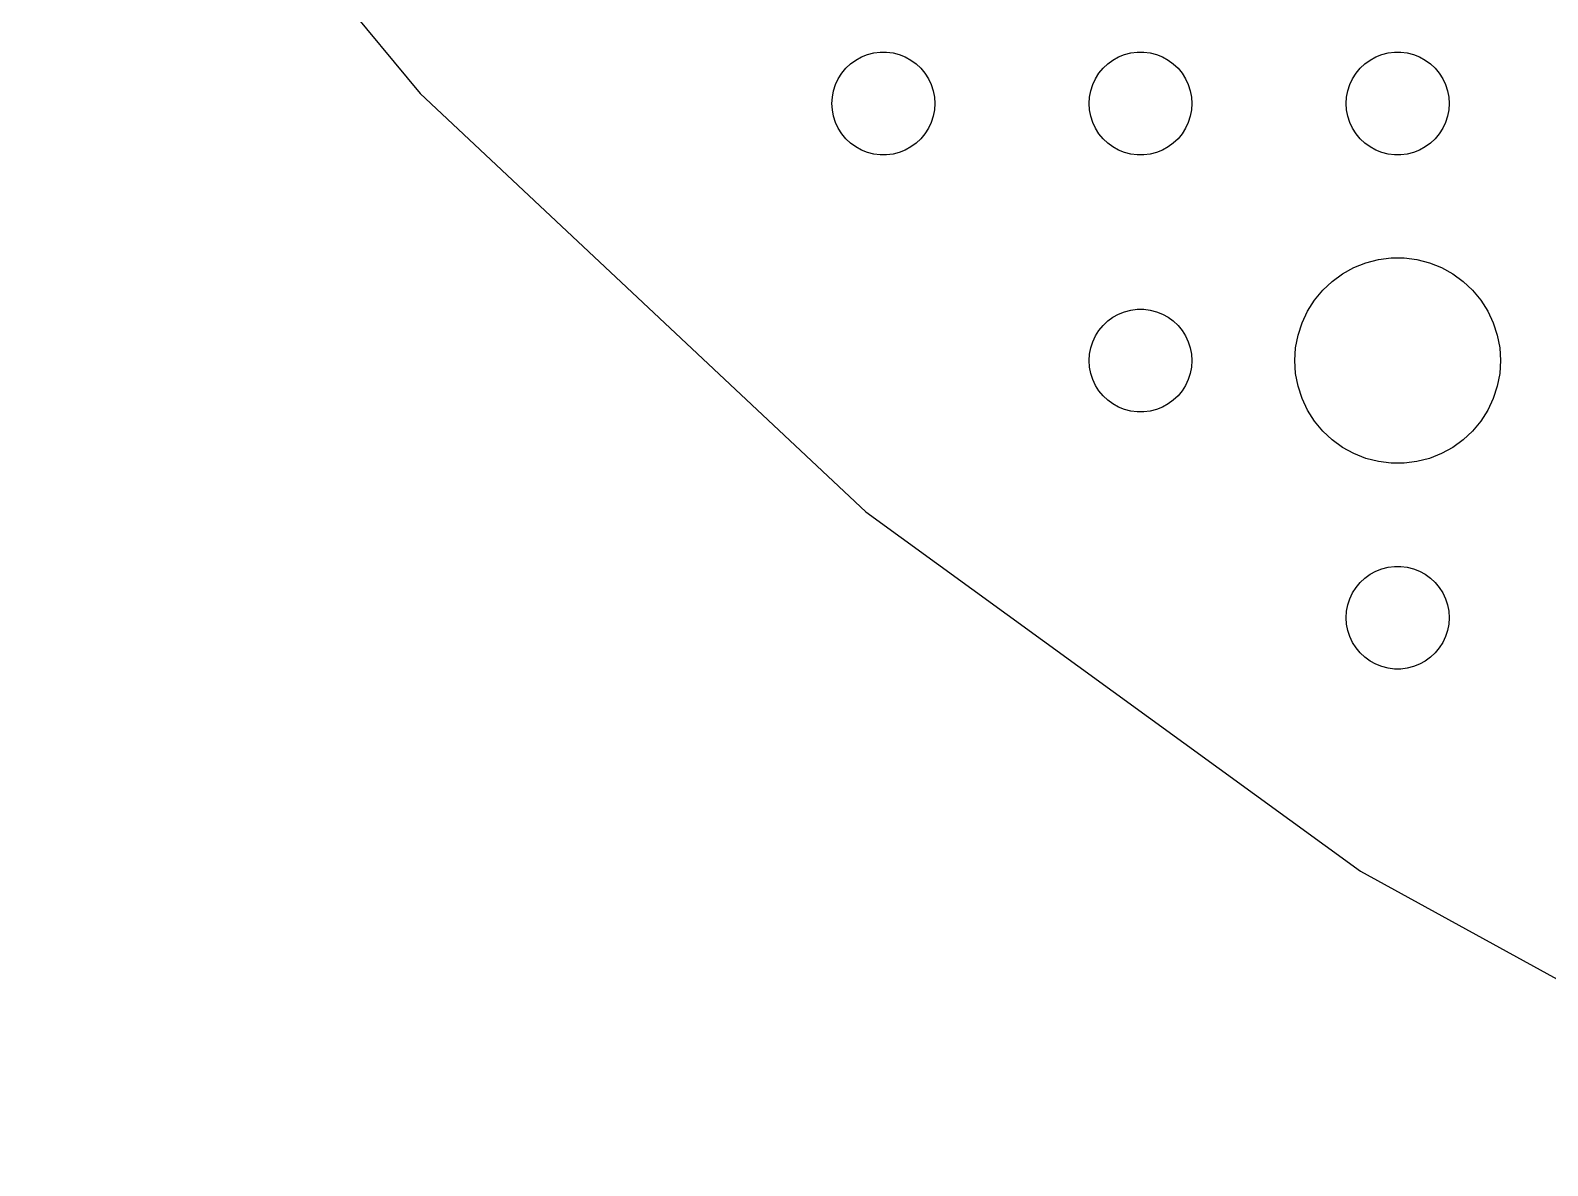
# Model space of a CAD drawing. Header units: metres. Extents: x -142 to 142, y -142 to 142.
# Drawn here: x -114.88 to -70.62, y -128.49 to -95.37 of the extents above; entities that cross this region are included whole.
import ezdxf

# ---------------------------------------------------------------- set-up
doc = ezdxf.new("R2010")
doc.units = ezdxf.units.M

msp = doc.modelspace()

# ---------------------------------------------------------------- linework, layer by layer
for p, q in [((-114.88, -83.4655), (-103.514, -97.2057)), ((-90.4635, -96.0734), (-90.2811, -96.0266)), ((-90.2811, -96.0266), (-90.0942, -96.003)), ((-90.0942, -96.003), (-89.9058, -96.003)), ((-89.9058, -96.003), (-89.7189, -96.0266)), ((-89.7189, -96.0266), (-89.5365, -96.0734)), ((-82.9635, -96.0734), (-82.7811, -96.0266)), ((-82.7811, -96.0266), (-82.5942, -96.003)), ((-82.5942, -96.003), (-82.4058, -96.003)), ((-82.4058, -96.003), (-82.2189, -96.0266)), ((-82.2189, -96.0266), (-82.0365, -96.0734)), ((-75.4635, -96.0734), (-75.2811, -96.0266)), ((-75.2811, -96.0266), (-75.0942, -96.003)), ((-75.0942, -96.003), (-74.9058, -96.003)), ((-74.9058, -96.003), (-74.7189, -96.0266)), ((-74.7189, -96.0266), (-74.5365, -96.0734)), ((-91.2135, -96.6183), (-91.0934, -96.4732)), ((-91.0934, -96.4732), (-90.9561, -96.3442)), ((-90.9561, -96.3442), (-90.8037, -96.2335)), ((-90.8037, -96.2335), (-90.6387, -96.1428)), ((-90.6387, -96.1428), (-90.4635, -96.0734)), ((-89.5365, -96.0734), (-89.3613, -96.1428)), ((-89.3613, -96.1428), (-89.1963, -96.2335)), ((-89.1963, -96.2335), (-89.0439, -96.3442)), ((-89.0439, -96.3442), (-88.9065, -96.4732)), ((-88.9065, -96.4732), (-88.7865, -96.6183)), ((-83.7135, -96.6183), (-83.5934, -96.4732)), ((-83.5934, -96.4732), (-83.4561, -96.3442)), ((-83.4561, -96.3442), (-83.3037, -96.2335)), ((-83.3037, -96.2335), (-83.1387, -96.1428)), ((-83.1387, -96.1428), (-82.9635, -96.0734)), ((-82.0365, -96.0734), (-81.8613, -96.1428)), ((-81.8613, -96.1428), (-81.6963, -96.2335)), ((-81.6963, -96.2335), (-81.5439, -96.3442)), ((-81.5439, -96.3442), (-81.4065, -96.4732)), ((-81.4065, -96.4732), (-81.2865, -96.6183)), ((-76.2135, -96.6183), (-76.0934, -96.4732)), ((-76.0934, -96.4732), (-75.9561, -96.3442)), ((-75.9561, -96.3442), (-75.8037, -96.2335)), ((-75.8037, -96.2335), (-75.6387, -96.1428)), ((-75.6387, -96.1428), (-75.4635, -96.0734)), ((-74.5365, -96.0734), (-74.3613, -96.1428)), ((-74.3613, -96.1428), (-74.1963, -96.2335)), ((-74.1963, -96.2335), (-74.0439, -96.3442)), ((-74.0439, -96.3442), (-73.9065, -96.4732)), ((-73.9065, -96.4732), (-73.7865, -96.6183)), ((-91.3947, -96.9478), (-91.3145, -96.7774)), ((-91.3145, -96.7774), (-91.2135, -96.6183)), ((-88.7865, -96.6183), (-88.6855, -96.7774)), ((-88.6855, -96.7774), (-88.6053, -96.9478)), ((-83.8947, -96.9478), (-83.8145, -96.7774)), ((-83.8145, -96.7774), (-83.7135, -96.6183)), ((-81.2865, -96.6183), (-81.1855, -96.7774)), ((-81.1855, -96.7774), (-81.1053, -96.9478)), ((-76.3947, -96.9478), (-76.3145, -96.7774)), ((-76.3145, -96.7774), (-76.2135, -96.6183)), ((-73.7865, -96.6183), (-73.6855, -96.7774)), ((-73.6855, -96.7774), (-73.6053, -96.9478)), ((-103.514, -97.2057), (-90.5142, -109.413)), ((-91.5, -97.5), (-91.4882, -97.312)), ((-91.4882, -97.312), (-91.4529, -97.127)), ((-91.4529, -97.127), (-91.3947, -96.9478)), ((-88.6053, -96.9478), (-88.5471, -97.127)), ((-88.5471, -97.127), (-88.5118, -97.312)), ((-88.5118, -97.312), (-88.5, -97.5)), ((-84, -97.5), (-83.9882, -97.312)), ((-83.9882, -97.312), (-83.9529, -97.127)), ((-83.9529, -97.127), (-83.8947, -96.9478)), ((-81.1053, -96.9478), (-81.0471, -97.127)), ((-81.0471, -97.127), (-81.0118, -97.312)), ((-81.0118, -97.312), (-81, -97.5)), ((-76.5, -97.5), (-76.4882, -97.312)), ((-76.4882, -97.312), (-76.4529, -97.127)), ((-76.4529, -97.127), (-76.3947, -96.9478)), ((-73.6053, -96.9478), (-73.5471, -97.127)), ((-73.5471, -97.127), (-73.5118, -97.312)), ((-73.5118, -97.312), (-73.5, -97.5)), ((-91.4882, -97.688), (-91.5, -97.5)), ((-91.4529, -97.873), (-91.4882, -97.688)), ((-88.5118, -97.688), (-88.5471, -97.873)), ((-88.5, -97.5), (-88.5118, -97.688)), ((-83.9882, -97.688), (-84, -97.5)), ((-83.9529, -97.873), (-83.9882, -97.688)), ((-81.0118, -97.688), (-81.0471, -97.873)), ((-81, -97.5), (-81.0118, -97.688)), ((-76.4882, -97.688), (-76.5, -97.5)), ((-76.4529, -97.873), (-76.4882, -97.688)), ((-73.5118, -97.688), (-73.5471, -97.873)), ((-73.5, -97.5), (-73.5118, -97.688)), ((-91.3947, -98.0522), (-91.4529, -97.873)), ((-91.3145, -98.2226), (-91.3947, -98.0522)), ((-91.2135, -98.3817), (-91.3145, -98.2226)), ((-88.6855, -98.2226), (-88.7865, -98.3817)), ((-88.6053, -98.0522), (-88.6855, -98.2226)), ((-88.5471, -97.873), (-88.6053, -98.0522)), ((-83.8947, -98.0522), (-83.9529, -97.873)), ((-83.8145, -98.2226), (-83.8947, -98.0522)), ((-83.7135, -98.3817), (-83.8145, -98.2226)), ((-81.1855, -98.2226), (-81.2865, -98.3817)), ((-81.1053, -98.0522), (-81.1855, -98.2226)), ((-81.0471, -97.873), (-81.1053, -98.0522)), ((-76.3947, -98.0522), (-76.4529, -97.873)), ((-76.3145, -98.2226), (-76.3947, -98.0522)), ((-76.2135, -98.3817), (-76.3145, -98.2226)), ((-73.6855, -98.2226), (-73.7865, -98.3817)), ((-73.6053, -98.0522), (-73.6855, -98.2226)), ((-73.5471, -97.873), (-73.6053, -98.0522)), ((-91.0934, -98.5268), (-91.2135, -98.3817)), ((-90.9561, -98.6558), (-91.0934, -98.5268)), ((-90.8037, -98.7665), (-90.9561, -98.6558)), ((-89.0439, -98.6558), (-89.1963, -98.7665)), ((-88.9065, -98.5268), (-89.0439, -98.6558)), ((-88.7865, -98.3817), (-88.9065, -98.5268)), ((-83.5934, -98.5268), (-83.7135, -98.3817)), ((-83.4561, -98.6558), (-83.5934, -98.5268)), ((-83.3037, -98.7665), (-83.4561, -98.6558)), ((-81.5439, -98.6558), (-81.6963, -98.7665)), ((-81.4065, -98.5268), (-81.5439, -98.6558)), ((-81.2865, -98.3817), (-81.4065, -98.5268)), ((-76.0934, -98.5268), (-76.2135, -98.3817)), ((-75.9561, -98.6558), (-76.0934, -98.5268)), ((-75.8037, -98.7665), (-75.9561, -98.6558)), ((-74.0439, -98.6558), (-74.1963, -98.7665)), ((-73.9065, -98.5268), (-74.0439, -98.6558)), ((-73.7865, -98.3817), (-73.9065, -98.5268)), ((-90.6387, -98.8572), (-90.8037, -98.7665)), ((-90.4635, -98.9266), (-90.6387, -98.8572)), ((-90.2811, -98.9734), (-90.4635, -98.9266)), ((-90.0942, -98.997), (-90.2811, -98.9734)), ((-89.9058, -98.997), (-90.0942, -98.997)), ((-89.7189, -98.9734), (-89.9058, -98.997)), ((-89.5365, -98.9266), (-89.7189, -98.9734)), ((-89.3613, -98.8572), (-89.5365, -98.9266)), ((-89.1963, -98.7665), (-89.3613, -98.8572)), ((-83.1387, -98.8572), (-83.3037, -98.7665)), ((-82.9635, -98.9266), (-83.1387, -98.8572)), ((-82.7811, -98.9734), (-82.9635, -98.9266)), ((-82.5942, -98.997), (-82.7811, -98.9734)), ((-82.4058, -98.997), (-82.5942, -98.997)), ((-82.2189, -98.9734), (-82.4058, -98.997)), ((-82.0365, -98.9266), (-82.2189, -98.9734)), ((-81.8613, -98.8572), (-82.0365, -98.9266)), ((-81.6963, -98.7665), (-81.8613, -98.8572)), ((-75.6387, -98.8572), (-75.8037, -98.7665)), ((-75.4635, -98.9266), (-75.6387, -98.8572)), ((-75.2811, -98.9734), (-75.4635, -98.9266)), ((-75.0942, -98.997), (-75.2811, -98.9734)), ((-74.9058, -98.997), (-75.0942, -98.997)), ((-74.7189, -98.9734), (-74.9058, -98.997)), ((-74.5365, -98.9266), (-74.7189, -98.9734)), ((-74.3613, -98.8572), (-74.5365, -98.9266)), ((-74.1963, -98.7665), (-74.3613, -98.8572)), ((-76.2773, -102.286), (-75.927, -102.147)), ((-75.927, -102.147), (-75.5621, -102.053)), ((-75.5621, -102.053), (-75.1884, -102.006)), ((-75.1884, -102.006), (-74.8116, -102.006)), ((-74.8116, -102.006), (-74.4379, -102.053)), ((-74.4379, -102.053), (-74.073, -102.147)), ((-74.073, -102.147), (-73.7227, -102.286)), ((-76.9123, -102.688), (-76.6075, -102.467)), ((-76.6075, -102.467), (-76.2773, -102.286)), ((-73.7227, -102.286), (-73.3925, -102.467)), ((-73.3925, -102.467), (-73.0877, -102.688)), ((-77.427, -103.237), (-77.1869, -102.946)), ((-77.1869, -102.946), (-76.9123, -102.688)), ((-73.0877, -102.688), (-72.8131, -102.946)), ((-72.8131, -102.946), (-72.573, -103.237)), ((-82.9635, -103.573), (-82.7811, -103.527)), ((-82.7811, -103.527), (-82.5942, -103.503)), ((-82.5942, -103.503), (-82.4058, -103.503)), ((-82.4058, -103.503), (-82.2189, -103.527)), ((-82.2189, -103.527), (-82.0365, -103.573)), ((-77.7893, -103.896), (-77.6289, -103.555)), ((-77.6289, -103.555), (-77.427, -103.237)), ((-72.573, -103.237), (-72.3711, -103.555)), ((-72.3711, -103.555), (-72.2107, -103.896)), ((-83.7135, -104.118), (-83.5934, -103.973)), ((-83.5934, -103.973), (-83.4561, -103.844)), ((-83.4561, -103.844), (-83.3037, -103.734)), ((-83.3037, -103.734), (-83.1387, -103.643)), ((-83.1387, -103.643), (-82.9635, -103.573)), ((-82.0365, -103.573), (-81.8613, -103.643)), ((-81.8613, -103.643), (-81.6963, -103.734)), ((-81.6963, -103.734), (-81.5439, -103.844)), ((-81.5439, -103.844), (-81.4065, -103.973)), ((-81.4065, -103.973), (-81.2865, -104.118)), ((-77.9057, -104.254), (-77.7893, -103.896)), ((-72.2107, -103.896), (-72.0943, -104.254)), ((-83.8947, -104.448), (-83.8145, -104.277)), ((-83.8145, -104.277), (-83.7135, -104.118)), ((-81.2865, -104.118), (-81.1855, -104.277)), ((-81.1855, -104.277), (-81.1053, -104.448)), ((-77.9763, -104.624), (-77.9057, -104.254)), ((-72.0943, -104.254), (-72.0237, -104.624)), ((-84, -105), (-83.9882, -104.812)), ((-83.9882, -104.812), (-83.9529, -104.627)), ((-83.9529, -104.627), (-83.8947, -104.448)), ((-81.1053, -104.448), (-81.0471, -104.627)), ((-81.0471, -104.627), (-81.0118, -104.812)), ((-81.0118, -104.812), (-81, -105)), ((-78, -105), (-77.9763, -104.624)), ((-72.0237, -104.624), (-72, -105)), ((-83.9882, -105.188), (-84, -105)), ((-83.9529, -105.373), (-83.9882, -105.188)), ((-81.0118, -105.188), (-81.0471, -105.373)), ((-81, -105), (-81.0118, -105.188)), ((-77.9763, -105.376), (-78, -105)), ((-72, -105), (-72.0237, -105.376)), ((-83.8947, -105.552), (-83.9529, -105.373)), ((-83.8145, -105.723), (-83.8947, -105.552)), ((-83.7135, -105.882), (-83.8145, -105.723)), ((-81.1855, -105.723), (-81.2865, -105.882)), ((-81.1053, -105.552), (-81.1855, -105.723)), ((-81.0471, -105.373), (-81.1053, -105.552)), ((-77.9057, -105.746), (-77.9763, -105.376)), ((-77.7893, -106.104), (-77.9057, -105.746)), ((-72.0943, -105.746), (-72.2107, -106.104)), ((-72.0237, -105.376), (-72.0943, -105.746)), ((-83.5934, -106.027), (-83.7135, -105.882)), ((-83.4561, -106.156), (-83.5934, -106.027)), ((-83.3037, -106.266), (-83.4561, -106.156)), ((-81.5439, -106.156), (-81.6963, -106.266)), ((-81.4065, -106.027), (-81.5439, -106.156)), ((-81.2865, -105.882), (-81.4065, -106.027)), ((-77.6289, -106.445), (-77.7893, -106.104)), ((-72.2107, -106.104), (-72.3711, -106.445)), ((-83.1387, -106.357), (-83.3037, -106.266)), ((-82.9635, -106.427), (-83.1387, -106.357)), ((-82.7811, -106.473), (-82.9635, -106.427)), ((-82.5942, -106.497), (-82.7811, -106.473)), ((-82.4058, -106.497), (-82.5942, -106.497)), ((-82.2189, -106.473), (-82.4058, -106.497)), ((-82.0365, -106.427), (-82.2189, -106.473)), ((-81.8613, -106.357), (-82.0365, -106.427)), ((-81.6963, -106.266), (-81.8613, -106.357)), ((-77.427, -106.763), (-77.6289, -106.445)), ((-72.3711, -106.445), (-72.573, -106.763)), ((-77.1869, -107.054), (-77.427, -106.763)), ((-76.9123, -107.312), (-77.1869, -107.054)), ((-72.8131, -107.054), (-73.0877, -107.312)), ((-72.573, -106.763), (-72.8131, -107.054)), ((-76.6075, -107.533), (-76.9123, -107.312)), ((-76.2773, -107.714), (-76.6075, -107.533)), ((-73.3925, -107.533), (-73.7227, -107.714)), ((-73.0877, -107.312), (-73.3925, -107.533)), ((-75.927, -107.853), (-76.2773, -107.714)), ((-75.5621, -107.947), (-75.927, -107.853)), ((-75.1884, -107.994), (-75.5621, -107.947)), ((-74.4379, -107.947), (-74.8116, -107.994)), ((-74.073, -107.853), (-74.4379, -107.947)), ((-73.7227, -107.714), (-74.073, -107.853)), ((-74.8116, -107.994), (-75.1884, -107.994)), ((-90.5142, -109.413), (-76.0874, -119.895)), ((-75.6387, -111.143), (-75.4635, -111.073)), ((-75.4635, -111.073), (-75.2811, -111.027)), ((-75.2811, -111.027), (-75.0942, -111.003)), ((-75.0942, -111.003), (-74.9058, -111.003)), ((-74.9058, -111.003), (-74.7189, -111.027)), ((-74.7189, -111.027), (-74.5365, -111.073)), ((-74.5365, -111.073), (-74.3613, -111.143)), ((-76.2135, -111.618), (-76.0934, -111.473)), ((-76.0934, -111.473), (-75.9561, -111.344)), ((-75.9561, -111.344), (-75.8037, -111.234)), ((-75.8037, -111.234), (-75.6387, -111.143)), ((-74.3613, -111.143), (-74.1963, -111.234)), ((-74.1963, -111.234), (-74.0439, -111.344)), ((-74.0439, -111.344), (-73.9065, -111.473)), ((-73.9065, -111.473), (-73.7865, -111.618)), ((-76.4529, -112.127), (-76.3947, -111.948)), ((-76.3947, -111.948), (-76.3145, -111.777)), ((-76.3145, -111.777), (-76.2135, -111.618)), ((-73.7865, -111.618), (-73.6855, -111.777)), ((-73.6855, -111.777), (-73.6053, -111.948)), ((-73.6053, -111.948), (-73.5471, -112.127)), ((-76.5, -112.5), (-76.4882, -112.312)), ((-76.4882, -112.312), (-76.4529, -112.127)), ((-73.5471, -112.127), (-73.5118, -112.312)), ((-73.5118, -112.312), (-73.5, -112.5)), ((-76.4882, -112.688), (-76.5, -112.5)), ((-76.4529, -112.873), (-76.4882, -112.688)), ((-73.5118, -112.688), (-73.5471, -112.873)), ((-73.5, -112.5), (-73.5118, -112.688)), ((-76.3947, -113.052), (-76.4529, -112.873)), ((-76.3145, -113.223), (-76.3947, -113.052)), ((-76.2135, -113.382), (-76.3145, -113.223)), ((-73.6855, -113.223), (-73.7865, -113.382)), ((-73.6053, -113.052), (-73.6855, -113.223)), ((-73.5471, -112.873), (-73.6053, -113.052)), ((-76.0934, -113.527), (-76.2135, -113.382)), ((-75.9561, -113.656), (-76.0934, -113.527)), ((-75.8037, -113.766), (-75.9561, -113.656)), ((-74.0439, -113.656), (-74.1963, -113.766)), ((-73.9065, -113.527), (-74.0439, -113.656)), ((-73.7865, -113.382), (-73.9065, -113.527)), ((-75.6387, -113.857), (-75.8037, -113.766)), ((-75.4635, -113.927), (-75.6387, -113.857)), ((-75.2811, -113.973), (-75.4635, -113.927)), ((-75.0942, -113.997), (-75.2811, -113.973)), ((-74.9058, -113.997), (-75.0942, -113.997)), ((-74.7189, -113.973), (-74.9058, -113.997)), ((-74.5365, -113.927), (-74.7189, -113.973)), ((-74.3613, -113.857), (-74.5365, -113.927)), ((-74.1963, -113.766), (-74.3613, -113.857)), ((-76.0874, -119.895), (-60.4606, -128.485))]:
    msp.add_line(p, q)

doc.saveas('drawing.dxf')
